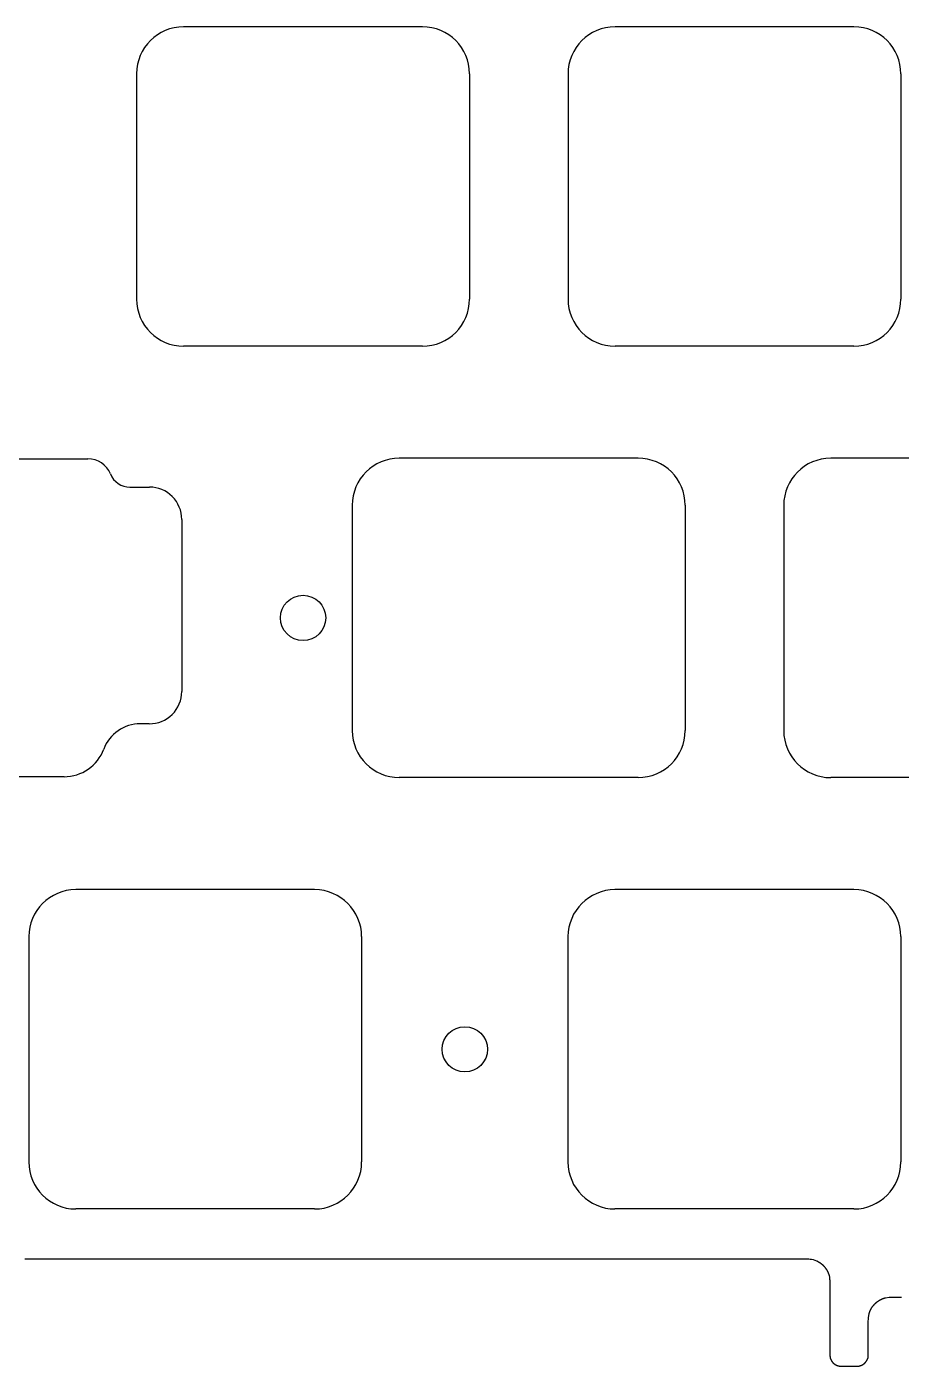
# Model space of a CAD drawing. Header units: millimetres. Extents: x -9 to 276, y -90 to 14.
# Drawn here: x 21.1 to 59.8, y -90.2 to -31.1 of the extents above; entities that cross this region are included whole.
import ezdxf

# ---------------------------------------------------------------- set-up
doc = ezdxf.new("R2010")
doc.units = ezdxf.units.MM
doc.layers.add('BLACK', color=7, linetype='CONTINUOUS')

msp = doc.modelspace()

# ---------------------------------------------------------------- linework, layer by layer
at = {"layer": 'BLACK', "linetype": 'Continuous'}
for p, q in [((38.61395, -31.05205), (28.063949, -31.05205)), ((57.6654, -31.0541), (47.115399, -31.0541)), ((25.98895, -33.12705), (25.98895, -43.077051)), ((40.68895, -33.12705), (40.68895, -43.07705)), ((45.0404, -33.1291), (45.0404, -43.079101)), ((59.7404, -33.1291), (59.7404, -43.0791)), ((38.61395, -45.15205), (28.06395, -45.15205)), ((57.6654, -45.1541), (47.1154, -45.1541)), ((-0.019925, -50.12445), (23.835275, -50.12445)), ((48.13895, -50.10205), (37.588949, -50.10205)), ((67.1904, -50.1041), (56.640399, -50.1041)), ((25.692475, -51.37661), (26.558075, -51.37661)), ((35.51395, -52.17705), (35.51395, -62.127051)), ((50.21395, -52.17705), (50.21395, -62.12705)), ((54.5654, -52.1791), (54.5654, -62.129101)), ((27.983065, -52.80161), (27.983065, -60.40245)), ((26.546158, -61.82749), (26.154025, -61.82749)), ((22.783125, -64.16396), (1.032275, -64.16396)), ((48.13895, -64.20205), (37.58895, -64.20205)), ((67.1904, -64.2041), (56.6404, -64.2041)), ((33.85145, -69.15205), (23.301449, -69.15205)), ((57.66395, -69.15205), (47.113949, -69.15205)), ((21.22645, -71.22705), (21.22645, -81.177051)), ((35.92645, -71.22705), (35.92645, -81.17705)), ((45.03895, -71.22705), (45.03895, -81.177051)), ((59.73895, -71.22705), (59.73895, -81.17705)), ((33.85145, -83.25205), (23.30145, -83.25205)), ((57.66395, -83.25205), (47.11395, -83.25205)), ((21.05086, -85.45), (21.448238, -85.45)), ((21.448238, -85.45), (21.65159, -85.45)), ((21.65159, -85.45), (21.858052, -85.45)), ((21.858052, -85.45), (21.966624, -85.45)), ((21.966624, -85.45), (22.075196, -85.45)), ((22.075196, -85.45), (22.29234, -85.45)), ((22.29234, -85.45), (22.726628, -85.45)), ((22.726628, -85.45), (23.160916, -85.45)), ((23.160916, -85.45), (23.595205, -85.45)), ((23.595205, -85.45), (24.463781, -85.45)), ((24.463781, -85.45), (25.332357, -85.45)), ((25.332357, -85.45), (27.06951, -85.45)), ((27.06951, -85.45), (28.806663, -85.45)), ((28.806663, -85.45), (30.543816, -85.45)), ((30.543816, -85.45), (32.280969, -85.45)), ((32.280969, -85.45), (35.755274, -85.45)), ((35.755274, -85.45), (39.22958, -85.45)), ((39.22958, -85.45), (42.703886, -85.45)), ((42.703886, -85.45), (46.178192, -85.45)), ((46.178192, -85.45), (47.915344, -85.45)), ((47.915344, -85.45), (49.652497, -85.45)), ((49.652497, -85.45), (50.521074, -85.45)), ((50.521074, -85.45), (51.823522, -85.45)), ((51.823522, -85.45), (52.258129, -85.45)), ((52.258129, -85.45), (52.692515, -85.45)), ((52.692515, -85.45), (52.909659, -85.45)), ((52.909659, -85.45), (53.018231, -85.45)), ((53.018231, -85.45), (53.126803, -85.45)), ((53.126803, -85.45), (53.302312, -85.45)), ((53.302312, -85.45), (53.468869, -85.45)), ((53.468869, -85.45), (53.775127, -85.45)), ((53.775127, -85.45), (54.280219, -85.45)), ((54.280219, -85.45), (54.479052, -85.45)), ((54.479052, -85.45), (54.642076, -85.45)), ((54.642076, -85.45), (54.769293, -85.45)), ((54.769293, -85.45), (54.819473, -85.45)), ((54.819473, -85.45), (54.841206, -85.45)), ((54.841206, -85.45), (54.842991, -85.45)), ((54.842991, -85.45), (54.860701, -85.45)), ((54.860701, -85.45), (54.862989, -85.45)), ((54.862989, -85.45), (54.956276, -85.450017)), ((54.956276, -85.450017), (55.046066, -85.45007)), ((55.046066, -85.45007), (55.208294, -85.450279)), ((55.208294, -85.450279), (55.463333, -85.451114)), ((55.463333, -85.451114), (55.621313, -85.453218)), ((55.621313, -85.453218), (55.630138, -85.453626)), ((55.630138, -85.453626), (55.638866, -85.454106)), ((55.638866, -85.454106), (55.647953, -85.454681)), ((55.647953, -85.454681), (55.658258, -85.455405)), ((55.658258, -85.455405), (55.670674, -85.456333)), ((55.670674, -85.456333), (55.670972, -85.456356)), ((55.670972, -85.456356), (55.677592, -85.456856)), ((55.677592, -85.456856), (55.726267, -85.460544)), ((55.726267, -85.460544), (55.786944, -85.467203)), ((55.786944, -85.467203), (55.860057, -85.483916)), ((55.860057, -85.483916), (56.017584, -85.540699)), ((56.017584, -85.540699), (56.025515, -85.544362)), ((56.025515, -85.544362), (56.033437, -85.54811)), ((56.033437, -85.54811), (56.041347, -85.55194)), ((56.041347, -85.55194), (56.049243, -85.555853)), ((56.049243, -85.555853), (56.057125, -85.559847)), ((56.057125, -85.559847), (56.064989, -85.563923)), ((56.064989, -85.563923), (56.072834, -85.568079)), ((56.072834, -85.568079), (56.080657, -85.572314)), ((56.080657, -85.572314), (56.088458, -85.576628)), ((56.088458, -85.576628), (56.092349, -85.578814)), ((56.092349, -85.578814), (56.096234, -85.581019)), ((56.096234, -85.581019), (56.100112, -85.583244)), ((56.100112, -85.583244), (56.103983, -85.585487)), ((56.103983, -85.585487), (56.107847, -85.58775)), ((56.107847, -85.58775), (56.111703, -85.590032)), ((56.111703, -85.590032), (56.115552, -85.592332)), ((56.115552, -85.592332), (56.119393, -85.59465)), ((56.119393, -85.59465), (56.123225, -85.596988)), ((56.123225, -85.596988), (56.12705, -85.599343)), ((56.12705, -85.599343), (56.130865, -85.601717)), ((56.130865, -85.601717), (56.134672, -85.604109)), ((56.134672, -85.604109), (56.13847, -85.606519)), ((56.13847, -85.606519), (56.142259, -85.608947)), ((56.142259, -85.608947), (56.146038, -85.611392)), ((56.146038, -85.611392), (56.149808, -85.613855)), ((56.149808, -85.613855), (56.153567, -85.616335)), ((56.153567, -85.616335), (56.157317, -85.618833)), ((56.157317, -85.618833), (56.161055, -85.621347)), ((56.161055, -85.621347), (56.164784, -85.623879)), ((56.164784, -85.623879), (56.168501, -85.626428)), ((56.168501, -85.626428), (56.172209, -85.628993)), ((56.172209, -85.628993), (56.175903, -85.631575)), ((56.175903, -85.631575), (56.179588, -85.634174)), ((56.179588, -85.634174), (56.18326, -85.636788)), ((56.18326, -85.636788), (56.186921, -85.639419)), ((56.186921, -85.639419), (56.190569, -85.642066)), ((56.190569, -85.642066), (56.194206, -85.644729)), ((56.194206, -85.644729), (56.197829, -85.647407)), ((56.197829, -85.647407), (56.201441, -85.650101)), ((56.201441, -85.650101), (56.205038, -85.65281)), ((56.205038, -85.65281), (56.208625, -85.655535)), ((56.208625, -85.655535), (56.212196, -85.658274)), ((56.212196, -85.658274), (56.215756, -85.66103)), ((56.215756, -85.66103), (56.2193, -85.663798)), ((56.2193, -85.663798), (56.222832, -85.666583)), ((56.222832, -85.666583), (56.226348, -85.669381)), ((56.226348, -85.669381), (56.229853, -85.672195)), ((56.229853, -85.672195), (56.233341, -85.675021)), ((56.233341, -85.675021), (56.236816, -85.677863)), ((56.236816, -85.677863), (56.240275, -85.680717)), ((56.240275, -85.680717), (56.243721, -85.683587)), ((56.243721, -85.683587), (56.24715, -85.686468)), ((56.24715, -85.686468), (56.250566, -85.689365)), ((56.250566, -85.689365), (56.253964, -85.692273)), ((56.253964, -85.692273), (56.25735, -85.695197)), ((56.25735, -85.695197), (56.260716, -85.698131)), ((56.260716, -85.698131), (56.264071, -85.70108)), ((56.264071, -85.70108), (56.267406, -85.704039)), ((56.267406, -85.704039), (56.270728, -85.707014)), ((56.270728, -85.707014), (56.27403, -85.709998)), ((56.27403, -85.709998), (56.27732, -85.712997)), ((56.27732, -85.712997), (56.28059, -85.716005)), ((56.28059, -85.716005), (56.283846, -85.719028)), ((56.283846, -85.719028), (56.287082, -85.72206)), ((56.287082, -85.72206), (56.290305, -85.725106)), ((56.290305, -85.725106), (56.293507, -85.728161)), ((56.293507, -85.728161), (56.296695, -85.73123)), ((56.296695, -85.73123), (56.299863, -85.734307)), ((56.299863, -85.734307), (56.303017, -85.737398)), ((56.303017, -85.737398), (56.308401, -85.742742)), ((56.308401, -85.742742), (56.314591, -85.74899)), ((56.314591, -85.74899), (56.320739, -85.75531)), ((56.320739, -85.75531), (56.326846, -85.761701)), ((56.326846, -85.761701), (56.332908, -85.768162)), ((56.332908, -85.768162), (56.338926, -85.774692)), ((56.338926, -85.774692), (56.344898, -85.781289)), ((56.344898, -85.781289), (56.350821, -85.787953)), ((56.350821, -85.787953), (56.356696, -85.794683)), ((56.356696, -85.794683), (56.362521, -85.801476)), ((56.362521, -85.801476), (56.368294, -85.808332)), ((56.368294, -85.808332), (56.374014, -85.815249)), ((56.374014, -85.815249), (56.379681, -85.822226)), ((56.379681, -85.822226), (56.385291, -85.829261)), ((56.385291, -85.829261), (56.390845, -85.836353)), ((56.390845, -85.836353), (56.39634, -85.8435)), ((56.39634, -85.8435), (56.401776, -85.850701)), ((56.401776, -85.850701), (56.407151, -85.857954)), ((56.407151, -85.857954), (56.412463, -85.865257)), ((56.412463, -85.865257), (56.417713, -85.872609)), ((56.417713, -85.872609), (56.422897, -85.880008)), ((56.422897, -85.880008), (56.428016, -85.887452)), ((56.428016, -85.887452), (56.433067, -85.894939)), ((56.433067, -85.894939), (56.43805, -85.902468)), ((56.43805, -85.902468), (56.442963, -85.910036)), ((56.442963, -85.910036), (56.447806, -85.917642)), ((56.447806, -85.917642), (56.452576, -85.925283)), ((56.452576, -85.925283), (56.454934, -85.929117)), ((56.454934, -85.929117), (56.457273, -85.932959)), ((56.457273, -85.932959), (56.459594, -85.936808)), ((56.459594, -85.936808), (56.461896, -85.940666)), ((56.461896, -85.940666), (56.46418, -85.94453)), ((56.46418, -85.94453), (56.466444, -85.948402)), ((56.466444, -85.948402), (56.468689, -85.952281)), ((56.468689, -85.952281), (56.470915, -85.956166)), ((56.470915, -85.956166), (56.473121, -85.960058)), ((56.473121, -85.960058), (56.475308, -85.963956)), ((56.475308, -85.963956), (56.477476, -85.96786)), ((56.477476, -85.96786), (56.479623, -85.97177)), ((56.479623, -85.97177), (56.481751, -85.975685)), ((56.481751, -85.975685), (56.483859, -85.979605)), ((56.483859, -85.979605), (56.485947, -85.98353)), ((56.485947, -85.98353), (56.488014, -85.98746)), ((56.488014, -85.98746), (56.490061, -85.991393)), ((56.490061, -85.991393), (56.492089, -85.995331)), ((56.492089, -85.995331), (56.494094, -85.999272)), ((56.494094, -85.999272), (56.49608, -86.003218)), ((56.49608, -86.003218), (56.498045, -86.007166)), ((56.498045, -86.007166), (56.499989, -86.011119)), ((56.499989, -86.011119), (56.501912, -86.015072)), ((56.501912, -86.015072), (56.503815, -86.01903)), ((56.503815, -86.01903), (56.505695, -86.022988)), ((56.505695, -86.022988), (56.507555, -86.02695)), ((56.507555, -86.02695), (56.510575, -86.033484)), ((56.510575, -86.033484), (56.567291, -86.190499)), ((56.567291, -86.190499), (56.584048, -86.263655)), ((56.584048, -86.263655), (56.590769, -86.324458)), ((56.590769, -86.324458), (56.594251, -86.369869)), ((56.594251, -86.369869), (56.595016, -86.379879)), ((56.595016, -86.379879), (56.595042, -86.380214)), ((56.595042, -86.380214), (56.595964, -86.392414)), ((56.595964, -86.392414), (56.596397, -86.398362)), ((56.596397, -86.398362), (56.596807, -86.404304)), ((56.596807, -86.404304), (56.597194, -86.41031)), ((56.597194, -86.41031), (56.597556, -86.41645)), ((56.597556, -86.41645), (56.597891, -86.422797)), ((56.597891, -86.422797), (56.598197, -86.42942)), ((56.598197, -86.42942), (56.600323, -86.586745)), ((56.600323, -86.586745), (56.601166, -86.840798)), ((56.601166, -86.840798), (56.601376, -87.00241)), ((56.601376, -87.00241), (56.601446, -87.187078)), ((56.601446, -87.187078), (56.601447, -87.276556)), ((56.601447, -87.276556), (56.601446, -87.29565)), ((56.601446, -87.29565), (56.601446, -87.404222)), ((56.601446, -87.404222), (56.601446, -87.621366)), ((58.508072, -87.535593), (58.513673, -87.528506)), ((58.513673, -87.528506), (58.519362, -87.521436)), ((58.519362, -87.521436), (58.525137, -87.514386)), ((58.525137, -87.514386), (58.530997, -87.507359)), ((58.530997, -87.507359), (58.536941, -87.500356)), ((58.536941, -87.500356), (58.542967, -87.493381)), ((58.542967, -87.493381), (58.549072, -87.486436)), ((58.549072, -87.486436), (58.555255, -87.479522)), ((58.555255, -87.479522), (58.561515, -87.472644)), ((58.561515, -87.472644), (58.567848, -87.465803)), ((58.567848, -87.465803), (58.574254, -87.459002)), ((58.574254, -87.459002), (58.580729, -87.452244)), ((58.580729, -87.452244), (58.587272, -87.44553)), ((58.587272, -87.44553), (58.593881, -87.438864)), ((58.593881, -87.438864), (58.600553, -87.432247)), ((58.600553, -87.432247), (58.607285, -87.425684)), ((58.607285, -87.425684), (58.614076, -87.419175)), ((58.614076, -87.419175), (58.620922, -87.412723)), ((58.620922, -87.412723), (58.627821, -87.406331)), ((58.627821, -87.406331), (58.63129, -87.403158)), ((58.63129, -87.403158), (58.634772, -87.400001)), ((58.634772, -87.400001), (58.638265, -87.396861)), ((58.638265, -87.396861), (58.64177, -87.393736)), ((58.64177, -87.393736), (58.645286, -87.390629)), ((58.645286, -87.390629), (58.648813, -87.387538)), ((58.648813, -87.387538), (58.65235, -87.384465)), ((58.65235, -87.384465), (58.655899, -87.381408)), ((58.655899, -87.381408), (58.659457, -87.378371)), ((58.659457, -87.378371), (58.663025, -87.37535)), ((58.663025, -87.37535), (58.666601, -87.372349)), ((58.666601, -87.372349), (58.670188, -87.369365)), ((58.670188, -87.369365), (58.673782, -87.366402)), ((58.673782, -87.366402), (58.677385, -87.363456)), ((58.677385, -87.363456), (58.680995, -87.360531)), ((58.680995, -87.360531), (58.684614, -87.357624)), ((58.684614, -87.357624), (58.688239, -87.354739)), ((58.688239, -87.354739), (58.691872, -87.351872)), ((58.691872, -87.351872), (58.69551, -87.349027)), ((58.69551, -87.349027), (58.699156, -87.346201)), ((58.699156, -87.346201), (58.702806, -87.343398)), ((58.702806, -87.343398), (58.706464, -87.340613)), ((58.706464, -87.340613), (58.710124, -87.337852)), ((58.710124, -87.337852), (58.713792, -87.33511)), ((58.713792, -87.33511), (58.717461, -87.332393)), ((58.717461, -87.332393), (58.721137, -87.329694)), ((58.721137, -87.329694), (58.724814, -87.327021)), ((58.724814, -87.327021), (58.728498, -87.324367)), ((58.728498, -87.324367), (58.732181, -87.321738)), ((58.732181, -87.321738), (58.735871, -87.319129)), ((58.735871, -87.319129), (58.742007, -87.314844)), ((58.742007, -87.314844), (58.745698, -87.312299)), ((58.745698, -87.312299), (58.749396, -87.309774)), ((58.749396, -87.309774), (58.75309, -87.307276)), ((58.75309, -87.307276), (58.756791, -87.304797)), ((58.756791, -87.304797), (58.760488, -87.302345)), ((58.760488, -87.302345), (58.764193, -87.299912)), ((58.764193, -87.299912), (58.767894, -87.297505)), ((58.767894, -87.297505), (58.771603, -87.295117)), ((58.771603, -87.295117), (58.77531, -87.292755)), ((58.77531, -87.292755), (58.779023, -87.290411)), ((58.779023, -87.290411), (58.782736, -87.288092)), ((58.782736, -87.288092), (58.786455, -87.285793)), ((58.786455, -87.285793), (58.790174, -87.283517)), ((58.790174, -87.283517), (58.7939, -87.28126)), ((58.7939, -87.28126), (58.797626, -87.279027)), ((58.797626, -87.279027), (58.801359, -87.276813)), ((58.801359, -87.276813), (58.805092, -87.274622)), ((58.805092, -87.274622), (58.808833, -87.272449)), ((58.808833, -87.272449), (58.812575, -87.2703)), ((58.812575, -87.2703), (58.816325, -87.268169)), ((58.816325, -87.268169), (58.820076, -87.26606)), ((58.820076, -87.26606), (58.823835, -87.26397)), ((58.823835, -87.26397), (58.827596, -87.261901)), ((58.827596, -87.261901), (58.831364, -87.259851)), ((58.831364, -87.259851), (58.835136, -87.257822)), ((58.835136, -87.257822), (58.838915, -87.255812)), ((58.838915, -87.255812), (58.842698, -87.253823)), ((58.842698, -87.253823), (58.846489, -87.251852)), ((58.846489, -87.251852), (58.850284, -87.249901)), ((58.850284, -87.249901), (58.854087, -87.247969)), ((58.854087, -87.247969), (58.857894, -87.246057)), ((58.857894, -87.246057), (58.86171, -87.244163)), ((58.86171, -87.244163), (58.865531, -87.24229)), ((58.865531, -87.24229), (58.86936, -87.240434)), ((58.86936, -87.240434), (58.873195, -87.238597)), ((58.873195, -87.238597), (58.877039, -87.236779)), ((58.877039, -87.236779), (58.880888, -87.23498)), ((58.880888, -87.23498), (58.884747, -87.233199)), ((58.884747, -87.233199), (58.888612, -87.231437)), ((58.888612, -87.231437), (58.892487, -87.229693)), ((58.892487, -87.229693), (58.896368, -87.227967)), ((58.896368, -87.227967), (58.900259, -87.226259)), ((58.900259, -87.226259), (58.904158, -87.22457)), ((58.904158, -87.22457), (58.908066, -87.222898)), ((58.908066, -87.222898), (58.911982, -87.221245)), ((58.911982, -87.221245), (58.915908, -87.219609)), ((58.915908, -87.219609), (58.919843, -87.217991)), ((58.919843, -87.217991), (58.923787, -87.216391)), ((58.923787, -87.216391), (58.927742, -87.214809)), ((58.927742, -87.214809), (58.931706, -87.213244)), ((58.931706, -87.213244), (58.939664, -87.210166)), ((58.939664, -87.210166), (58.947665, -87.207159)), ((58.947665, -87.207159), (58.955709, -87.20422)), ((58.955709, -87.20422), (58.963797, -87.201351)), ((58.963797, -87.201351), (58.971933, -87.19855)), ((58.971933, -87.19855), (58.980116, -87.195816)), ((58.980116, -87.195816), (58.98835, -87.193151)), ((58.98835, -87.193151), (58.996635, -87.190553)), ((58.996635, -87.190553), (59.004973, -87.188022)), ((59.004973, -87.188022), (59.013366, -87.185559)), ((59.013366, -87.185559), (59.021816, -87.183162)), ((59.021816, -87.183162), (59.030325, -87.180831)), ((59.030325, -87.180831), (59.038893, -87.178568)), ((59.038893, -87.178568), (59.047524, -87.17637)), ((59.047524, -87.17637), (59.056218, -87.174239)), ((59.056218, -87.174239), (59.057187, -87.174007)), ((59.057187, -87.174007), (59.21781, -87.147221)), ((59.21781, -87.147221), (59.28463, -87.144594)), ((59.28463, -87.144594), (59.402125, -87.143718)), ((59.402125, -87.143718), (59.44005, -87.143595)), ((59.44005, -87.143595), (59.478889, -87.143544)), ((59.478889, -87.143544), (59.521109, -87.14356)), ((59.521109, -87.14356), (59.57438, -87.143644)), ((59.57438, -87.143644), (59.619269, -87.143718)), ((59.619269, -87.143718), (59.677355, -87.143758)), ((59.677355, -87.143758), (59.768093, -87.143739)), ((56.601446, -87.621366), (56.601445, -88.055654)), ((56.601445, -88.055654), (56.601445, -88.489942)), ((58.301443, -88.214477), (58.302838, -88.108725)), ((58.302838, -88.108725), (58.307022, -88.038236)), ((58.307022, -88.038236), (58.337635, -87.877123)), ((58.337635, -87.877123), (58.338806, -87.872789)), ((58.338806, -87.872789), (58.339994, -87.868464)), ((58.339994, -87.868464), (58.341199, -87.864155)), ((58.341199, -87.864155), (58.342422, -87.859856)), ((58.342422, -87.859856), (58.343661, -87.855574)), ((58.343661, -87.855574), (58.344919, -87.8513)), ((58.344919, -87.8513), (58.346192, -87.847043)), ((58.346192, -87.847043), (58.347484, -87.842795)), ((58.347484, -87.842795), (58.348792, -87.838562)), ((58.348792, -87.838562), (58.350118, -87.834339)), ((58.350118, -87.834339), (58.35146, -87.83013)), ((58.35146, -87.83013), (58.35282, -87.825931)), ((58.35282, -87.825931), (58.354197, -87.821747)), ((58.354197, -87.821747), (58.355591, -87.817572)), ((58.355591, -87.817572), (58.357002, -87.813412)), ((58.357002, -87.813412), (58.358431, -87.80926)), ((58.358431, -87.80926), (58.359876, -87.805123)), ((58.359876, -87.805123), (58.361339, -87.800994)), ((58.361339, -87.800994), (58.362819, -87.79688)), ((58.362819, -87.79688), (58.364316, -87.792774)), ((58.364316, -87.792774), (58.36583, -87.788682)), ((58.36583, -87.788682), (58.367362, -87.784599)), ((58.367362, -87.784599), (58.368911, -87.780529)), ((58.368911, -87.780529), (58.370477, -87.776468)), ((58.370477, -87.776468), (58.37206, -87.77242)), ((58.37206, -87.77242), (58.373661, -87.76838)), ((58.373661, -87.76838), (58.375279, -87.764353)), ((58.375279, -87.764353), (58.376914, -87.760335)), ((58.376914, -87.760335), (58.378567, -87.756329)), ((58.378567, -87.756329), (58.380237, -87.752332)), ((58.380237, -87.752332), (58.381924, -87.748346)), ((58.381924, -87.748346), (58.383629, -87.74437)), ((58.383629, -87.74437), (58.385351, -87.740404)), ((58.385351, -87.740404), (58.387091, -87.736448)), ((58.387091, -87.736448), (58.388848, -87.732503)), ((58.388848, -87.732503), (58.390623, -87.728566)), ((58.390623, -87.728566), (58.392414, -87.724641)), ((58.392414, -87.724641), (58.394224, -87.720723)), ((58.394224, -87.720723), (58.396052, -87.716817)), ((58.396052, -87.716817), (58.397897, -87.712919)), ((58.397897, -87.712919), (58.399759, -87.709032)), ((58.399759, -87.709032), (58.40164, -87.705153)), ((58.40164, -87.705153), (58.403538, -87.701284)), ((58.403538, -87.701284), (58.405454, -87.697423)), ((58.405454, -87.697423), (58.407387, -87.693573)), ((58.407387, -87.693573), (58.409339, -87.689731)), ((58.409339, -87.689731), (58.411308, -87.685898)), ((58.411308, -87.685898), (58.413296, -87.682074)), ((58.413296, -87.682074), (58.415301, -87.678259)), ((58.415301, -87.678259), (58.417324, -87.674452)), ((58.417324, -87.674452), (58.419365, -87.670654)), ((58.419365, -87.670654), (58.421425, -87.666865)), ((58.421425, -87.666865), (58.423502, -87.663084)), ((58.423502, -87.663084), (58.425598, -87.659312)), ((58.425598, -87.659312), (58.427712, -87.655548)), ((58.427712, -87.655548), (58.429845, -87.651792)), ((58.429845, -87.651792), (58.431995, -87.648045)), ((58.431995, -87.648045), (58.434164, -87.644306)), ((58.434164, -87.644306), (58.436352, -87.640574)), ((58.436352, -87.640574), (58.438558, -87.636851)), ((58.438558, -87.636851), (58.440782, -87.633136)), ((58.440782, -87.633136), (58.443025, -87.629428)), ((58.443025, -87.629428), (58.447568, -87.622037)), ((58.447568, -87.622037), (58.452185, -87.614676)), ((58.452185, -87.614676), (58.456878, -87.607345)), ((58.456878, -87.607345), (58.461647, -87.600044)), ((58.461647, -87.600044), (58.466493, -87.592772)), ((58.466493, -87.592772), (58.471416, -87.585528)), ((58.471416, -87.585528), (58.476417, -87.578312)), ((58.476417, -87.578312), (58.481496, -87.571124)), ((58.481496, -87.571124), (58.486575, -87.564072)), ((58.486575, -87.564072), (58.491811, -87.556937)), ((58.491811, -87.556937), (58.49714, -87.549811)), ((58.49714, -87.549811), (58.502561, -87.542696)), ((58.502561, -87.542696), (58.508072, -87.535593)), ((56.601445, -88.614329), (56.601444, -88.924231)), ((56.601445, -88.489942), (56.601445, -88.614329)), ((58.300877, -88.387872), (58.3009, -88.345304)), ((58.300909, -88.430079), (58.300877, -88.387872)), ((58.3009, -88.345304), (58.300992, -88.30228)), ((58.300984, -88.472023), (58.300909, -88.430079)), ((58.301203, -88.555504), (58.300984, -88.472023)), ((58.300992, -88.30228), (58.301069, -88.280567)), ((58.301069, -88.280567), (58.301169, -88.258703)), ((58.301169, -88.258703), (58.301293, -88.236677)), ((58.301278, -88.582072), (58.301203, -88.555504)), ((58.301443, -88.648765), (58.301278, -88.582072)), ((58.301293, -88.236677), (58.301443, -88.214477)), ((58.301508, -88.687294), (58.301443, -88.648765)), ((58.30155, -88.725989), (58.301508, -88.687294)), ((56.601444, -88.924231), (56.601442, -89.026455)), ((56.601442, -89.026455), (56.601444, -89.358519)), ((58.301437, -89.322375), (58.301443, -89.300198)), ((58.301443, -89.083054), (58.301509, -88.959761)), ((58.301443, -89.190332), (58.301443, -89.083054)), ((58.301443, -89.300198), (58.301443, -89.190332)), ((58.301509, -88.959761), (58.301557, -88.88176)), ((58.301579, -88.803745), (58.30155, -88.725989)), ((58.301557, -88.88176), (58.301579, -88.803745)), ((56.601422, -89.660931), (56.601399, -89.679676)), ((56.601399, -89.679676), (56.601415, -89.687875)), ((56.601415, -89.687875), (56.601461, -89.695566)), ((56.601445, -89.64693), (56.601422, -89.660931)), ((56.60144, -89.486013), (56.601434, -89.526734)), ((56.601434, -89.526734), (56.601444, -89.575663)), ((56.601444, -89.467091), (56.60144, -89.486013)), ((56.601444, -89.358519), (56.601445, -89.371008)), ((56.601445, -89.371008), (56.601444, -89.467091)), ((56.601444, -89.575663), (56.601448, -89.584495)), ((56.601459, -89.616702), (56.601445, -89.64693)), ((56.601448, -89.584495), (56.601459, -89.616702)), ((56.601461, -89.695566), (56.603179, -89.735422)), ((56.603179, -89.735422), (56.610062, -89.786159)), ((56.610062, -89.786159), (56.611231, -89.792298)), ((56.611231, -89.792298), (56.612477, -89.798415)), ((56.612477, -89.798415), (56.6138, -89.804511)), ((56.6138, -89.804511), (56.615201, -89.810585)), ((56.615201, -89.810585), (56.616678, -89.816638)), ((56.616678, -89.816638), (56.618232, -89.82267)), ((56.618232, -89.82267), (56.619863, -89.828679)), ((56.619863, -89.828679), (56.62157, -89.834667)), ((56.62157, -89.834667), (56.623354, -89.840632)), ((56.623354, -89.840632), (56.625215, -89.846576)), ((56.625215, -89.846576), (56.627153, -89.852496)), ((56.627153, -89.852496), (56.629167, -89.858395)), ((56.629167, -89.858395), (56.631257, -89.86427)), ((56.631257, -89.86427), (56.633424, -89.870122)), ((56.633424, -89.870122), (56.635668, -89.875951)), ((56.635668, -89.875951), (56.637987, -89.881756)), ((56.637987, -89.881756), (56.640384, -89.887537)), ((56.640384, -89.887537), (56.642856, -89.893294)), ((56.642856, -89.893294), (56.645405, -89.899027)), ((58.258054, -89.89692), (58.260728, -89.891041)), ((58.260728, -89.891041), (58.262034, -89.888097)), ((58.262034, -89.888097), (58.263318, -89.885155)), ((58.263318, -89.885155), (58.263986, -89.883604)), ((58.263986, -89.883604), (58.288948, -89.805019)), ((58.288948, -89.805019), (58.300593, -89.722871)), ((58.300593, -89.722871), (58.300835, -89.719859)), ((58.300835, -89.719859), (58.301037, -89.717064)), ((58.301037, -89.717064), (58.301189, -89.714687)), ((58.30116, -89.625654), (58.301218, -89.593049)), ((58.30117, -89.64853), (58.30116, -89.625654)), ((58.301231, -89.664336), (58.30117, -89.64853)), ((58.301189, -89.714687), (58.301313, -89.71242)), ((58.301218, -89.593049), (58.301334, -89.554261)), ((58.30134, -89.676894), (58.301231, -89.664336)), ((58.301313, -89.71242), (58.301408, -89.710316)), ((58.301334, -89.554261), (58.301443, -89.517342)), ((58.301465, -89.686803), (58.30134, -89.676894)), ((58.301408, -89.710316), (58.301481, -89.708255)), ((58.301428, -89.357986), (58.301437, -89.322375)), ((58.301443, -89.40877), (58.301428, -89.357986)), ((58.301467, -89.42931), (58.301443, -89.40877)), ((58.301443, -89.517342), (58.301499, -89.480152)), ((58.301546, -89.693119), (58.301465, -89.686803)), ((58.301486, -89.444956), (58.301467, -89.42931)), ((58.301481, -89.708255), (58.30157, -89.704089)), ((58.301499, -89.480152), (58.301486, -89.444956)), ((58.301593, -89.699382), (58.301546, -89.693119)), ((58.30157, -89.704089), (58.301593, -89.699382)), ((56.645405, -89.899027), (56.648031, -89.904735)), ((56.648031, -89.904735), (56.650732, -89.910417)), ((56.650732, -89.910417), (56.65351, -89.916074)), ((56.65351, -89.916074), (56.656364, -89.921705)), ((56.656364, -89.921705), (56.659294, -89.927309)), ((56.659294, -89.927309), (56.6623, -89.932887)), ((56.6623, -89.932887), (56.665382, -89.938437)), ((56.665382, -89.938437), (56.66854, -89.94396)), ((56.66854, -89.94396), (56.671773, -89.949454)), ((56.671773, -89.949454), (56.675083, -89.95492)), ((56.675083, -89.95492), (56.678468, -89.960356)), ((56.678468, -89.960356), (56.681928, -89.965762)), ((56.681928, -89.965762), (56.685464, -89.971138)), ((56.685464, -89.971138), (56.689075, -89.976483)), ((56.689075, -89.976483), (56.689211, -89.976682)), ((56.689211, -89.976682), (56.691047, -89.979344)), ((56.691047, -89.979344), (56.6929, -89.981994)), ((56.6929, -89.981994), (56.694763, -89.984624)), ((56.694763, -89.984624), (56.696642, -89.987243)), ((56.696642, -89.987243), (56.698532, -89.989842)), ((56.698532, -89.989842), (56.700438, -89.992429)), ((56.700438, -89.992429), (56.702355, -89.994997)), ((56.702355, -89.994997), (56.704288, -89.997553)), ((56.704288, -89.997553), (56.706232, -90.000089)), ((56.706232, -90.000089), (56.708191, -90.002614)), ((56.708191, -90.002614), (56.71016, -90.005119)), ((56.71016, -90.005119), (56.712146, -90.007612)), ((56.712146, -90.007612), (56.714142, -90.010086)), ((56.714142, -90.010086), (56.716153, -90.012547)), ((56.716153, -90.012547), (56.718176, -90.014989)), ((56.718176, -90.014989), (56.720213, -90.017419)), ((56.720213, -90.017419), (56.722261, -90.01983)), ((56.722261, -90.01983), (56.724325, -90.022228)), ((56.724325, -90.022228), (56.726398, -90.024608)), ((56.726398, -90.024608), (56.728488, -90.026974)), ((56.728488, -90.026974), (56.730587, -90.029323)), ((56.730587, -90.029323), (56.732702, -90.031658)), ((56.732702, -90.031658), (56.734827, -90.033974)), ((56.734827, -90.033974), (56.736967, -90.036278)), ((56.736967, -90.036278), (56.739117, -90.038563)), ((56.739117, -90.038563), (56.741283, -90.040835)), ((56.741283, -90.040835), (56.743459, -90.043088)), ((56.743459, -90.043088), (56.745649, -90.045329)), ((56.745649, -90.045329), (56.74785, -90.047551)), ((56.74785, -90.047551), (56.750066, -90.049759)), ((56.750066, -90.049759), (56.752292, -90.05195)), ((56.752292, -90.05195), (56.754533, -90.054127)), ((56.754533, -90.054127), (56.756784, -90.056286)), ((56.756784, -90.056286), (56.75905, -90.058431)), ((56.75905, -90.058431), (56.761326, -90.060558)), ((56.761326, -90.060558), (56.763616, -90.062672)), ((56.763616, -90.062672), (56.765917, -90.064768)), ((56.765917, -90.064768), (56.768233, -90.06685)), ((56.768233, -90.06685), (56.770558, -90.068914)), ((56.770558, -90.068914), (56.772898, -90.070965)), ((56.772898, -90.070965), (56.775249, -90.072997)), ((56.775249, -90.072997), (56.777614, -90.075016)), ((56.777614, -90.075016), (56.779989, -90.077017)), ((56.779989, -90.077017), (56.782378, -90.079004)), ((56.782378, -90.079004), (56.784778, -90.080973)), ((56.784778, -90.080973), (56.787192, -90.082929)), ((56.787192, -90.082929), (56.789616, -90.084866)), ((56.789616, -90.084866), (56.792054, -90.08679)), ((56.792054, -90.08679), (56.794503, -90.088696)), ((56.794503, -90.088696), (56.796966, -90.090588)), ((56.796966, -90.090588), (56.799439, -90.092462)), ((56.799439, -90.092462), (56.801927, -90.094322)), ((56.801927, -90.094322), (56.804424, -90.096165)), ((56.804424, -90.096165), (56.806936, -90.097993)), ((56.806936, -90.097993), (56.809458, -90.099804)), ((56.809458, -90.099804), (56.811995, -90.101601)), ((56.811995, -90.101601), (56.814541, -90.10338)), ((56.814541, -90.10338), (56.817102, -90.105144)), ((56.817102, -90.105144), (56.819673, -90.106892)), ((56.819673, -90.106892), (56.822258, -90.108624)), ((56.822258, -90.108624), (56.824853, -90.11034)), ((56.824853, -90.11034), (56.827463, -90.112041)), ((56.827463, -90.112041), (56.830083, -90.113725)), ((56.830083, -90.113725), (56.832717, -90.115393)), ((56.832717, -90.115393), (56.835325, -90.117023)), ((56.835325, -90.117023), (56.840651, -90.12028)), ((56.840651, -90.12028), (56.846056, -90.123492)), ((56.846056, -90.123492), (56.851537, -90.126655)), ((56.851537, -90.126655), (56.85709, -90.129768)), ((56.85709, -90.129768), (56.862711, -90.132828)), ((56.862711, -90.132828), (56.868398, -90.135833)), ((56.868398, -90.135833), (56.874146, -90.138779)), ((56.874146, -90.138779), (56.879951, -90.141665)), ((56.879951, -90.141665), (56.885809, -90.144488)), ((56.885809, -90.144488), (56.891716, -90.147246)), ((56.891716, -90.147246), (56.897666, -90.149936)), ((56.897666, -90.149936), (56.903657, -90.152556)), ((56.903657, -90.152556), (56.909681, -90.155104)), ((56.909681, -90.155104), (56.915736, -90.157578)), ((56.915736, -90.157578), (56.918774, -90.158787)), ((56.918774, -90.158787), (56.921816, -90.159976)), ((56.921816, -90.159976), (56.924864, -90.161146)), ((56.924864, -90.161146), (56.927916, -90.162296)), ((56.927916, -90.162296), (56.930972, -90.163426)), ((56.930972, -90.163426), (56.934031, -90.164536)), ((56.934031, -90.164536), (56.937092, -90.165625)), ((56.937092, -90.165625), (56.940157, -90.166695)), ((56.940157, -90.166695), (56.943221, -90.167743)), ((56.943221, -90.167743), (56.946287, -90.16877)), ((56.946287, -90.16877), (56.949351, -90.169776)), ((56.949351, -90.169776), (56.952418, -90.170762)), ((56.952418, -90.170762), (56.95548, -90.171725)), ((56.95548, -90.171725), (56.958543, -90.172668)), ((56.958543, -90.172668), (56.961601, -90.173587)), ((56.961601, -90.173587), (56.964659, -90.174487)), ((56.964659, -90.174487), (56.96771, -90.175363)), ((56.96771, -90.175363), (56.970761, -90.176218)), ((56.970761, -90.176218), (56.973802, -90.177049)), ((56.973802, -90.177049), (56.976842, -90.17786)), ((56.976842, -90.17786), (56.979872, -90.178647)), ((56.979872, -90.178647), (56.9829, -90.179413)), ((56.9829, -90.179413), (56.985916, -90.180156)), ((56.985916, -90.180156), (56.988929, -90.180877)), ((56.988929, -90.180877), (56.991929, -90.181574)), ((56.991929, -90.181574), (56.994925, -90.18225)), ((56.994925, -90.18225), (56.997906, -90.182902)), ((56.997906, -90.182902), (57.000884, -90.183532)), ((57.000884, -90.183532), (57.003844, -90.184139)), ((57.003844, -90.184139), (57.006801, -90.184724)), ((57.006801, -90.184724), (57.009739, -90.185285)), ((57.009739, -90.185285), (57.012672, -90.185825)), ((57.012672, -90.185825), (57.015586, -90.186341)), ((57.015586, -90.186341), (57.018495, -90.186835)), ((57.018495, -90.186835), (57.021382, -90.187306)), ((57.021382, -90.187306), (57.024264, -90.187755)), ((57.024264, -90.187755), (57.028803, -90.188421)), ((57.028803, -90.188421), (57.127612, -90.193643)), ((57.127612, -90.193643), (57.151109, -90.193737)), ((57.151109, -90.193737), (57.179505, -90.193777)), ((57.179505, -90.193777), (57.215994, -90.193758)), ((57.215994, -90.193758), (57.236001, -90.193732)), ((57.236001, -90.193732), (57.240674, -90.193726)), ((57.240674, -90.193726), (57.457818, -90.193726)), ((57.457818, -90.193726), (57.495815, -90.193834)), ((57.495815, -90.193834), (57.536301, -90.193948)), ((57.536301, -90.193948), (57.557102, -90.193987)), ((57.557102, -90.193987), (57.578551, -90.194005)), ((57.578551, -90.194005), (57.600854, -90.193996)), ((57.600854, -90.193996), (57.624219, -90.19395)), ((57.624219, -90.19395), (57.648853, -90.193863)), ((57.648853, -90.193863), (57.674962, -90.193726)), ((57.674962, -90.193726), (57.711322, -90.19347)), ((57.711322, -90.19347), (57.756713, -90.193081)), ((57.756713, -90.193081), (57.79963, -90.192674)), ((57.79963, -90.192674), (57.802547, -90.192646)), ((57.802547, -90.192646), (57.80277, -90.192644)), ((57.80277, -90.192644), (57.813893, -90.192531)), ((57.813893, -90.192531), (57.823536, -90.192402)), ((57.823536, -90.192402), (57.827895, -90.192321)), ((57.827895, -90.192321), (57.831996, -90.192223)), ((57.831996, -90.192223), (57.835876, -90.192105)), ((57.835876, -90.192105), (57.839573, -90.191961)), ((57.839573, -90.191961), (57.843124, -90.191788)), ((57.843124, -90.191788), (57.846565, -90.191582)), ((57.846565, -90.191582), (57.849935, -90.191338)), ((57.849935, -90.191338), (57.853271, -90.191052)), ((57.853271, -90.191052), (57.856609, -90.19072)), ((57.856609, -90.19072), (57.859988, -90.190338)), ((57.859988, -90.190338), (57.863445, -90.189902)), ((57.863445, -90.189902), (57.867016, -90.189407)), ((57.867016, -90.189407), (57.872289, -90.188605)), ((57.872289, -90.188605), (57.875062, -90.188153)), ((57.875062, -90.188153), (57.877905, -90.187668)), ((57.877905, -90.187668), (57.880832, -90.187149)), ((57.880832, -90.187149), (57.883825, -90.186598)), ((57.883825, -90.186598), (57.886887, -90.186013)), ((57.886887, -90.186013), (57.89001, -90.185396)), ((57.89001, -90.185396), (57.893184, -90.184749)), ((57.893184, -90.184749), (57.896415, -90.184069)), ((57.896415, -90.184069), (57.899682, -90.18336)), ((57.899682, -90.18336), (57.903001, -90.18262)), ((57.903001, -90.18262), (57.906339, -90.181855)), ((57.906339, -90.181855), (57.909725, -90.181058)), ((57.909725, -90.181058), (57.913117, -90.180239)), ((57.913117, -90.180239), (57.91655, -90.179388)), ((57.91655, -90.179388), (57.919977, -90.178519)), ((57.919977, -90.178519), (57.923441, -90.177619)), ((57.923441, -90.177619), (57.926887, -90.176702)), ((57.926887, -90.176702), (57.930365, -90.175756)), ((57.930365, -90.175756), (57.933817, -90.174796)), ((57.933817, -90.174796), (57.937296, -90.173808)), ((57.937296, -90.173808), (57.94074, -90.172808)), ((57.94074, -90.172808), (57.944206, -90.171781)), ((57.944206, -90.171781), (57.947631, -90.170744)), ((57.947631, -90.170744), (57.951075, -90.169681)), ((57.951075, -90.169681), (57.954471, -90.168611)), ((57.954471, -90.168611), (57.957882, -90.167515)), ((57.957882, -90.167515), (57.961242, -90.166414)), ((57.961242, -90.166414), (57.964612, -90.165288)), ((57.964612, -90.165288), (57.967928, -90.16416)), ((57.967928, -90.16416), (57.971251, -90.163007)), ((57.971251, -90.163007), (57.974516, -90.161853)), ((57.974516, -90.161853), (57.977785, -90.160675)), ((57.977785, -90.160675), (57.980995, -90.159498)), ((57.980995, -90.159498), (57.984206, -90.158298)), ((57.984206, -90.158298), (57.987355, -90.1571)), ((57.987355, -90.1571), (57.990504, -90.15588)), ((57.990504, -90.15588), (57.99359, -90.154663)), ((57.99359, -90.154663), (57.996674, -90.153425)), ((57.996674, -90.153425), (57.999693, -90.15219)), ((57.999693, -90.15219), (58.002708, -90.150936)), ((58.002708, -90.150936), (58.005659, -90.149687)), ((58.005659, -90.149687), (58.008603, -90.148418)), ((58.008603, -90.148418), (58.011483, -90.147154)), ((58.011483, -90.147154), (58.014355, -90.145873)), ((58.014355, -90.145873), (58.017162, -90.144597)), ((58.017162, -90.144597), (58.019961, -90.143304)), ((58.019961, -90.143304), (58.022695, -90.142017)), ((58.022695, -90.142017), (58.025419, -90.140714)), ((58.025419, -90.140714), (58.027714, -90.139597)), ((58.027714, -90.139597), (58.03296, -90.136981)), ((58.03296, -90.136981), (58.038183, -90.134289)), ((58.038183, -90.134289), (58.04338, -90.131519)), ((58.04338, -90.131519), (58.048553, -90.128672)), ((58.048553, -90.128672), (58.053701, -90.125748)), ((58.053701, -90.125748), (58.058823, -90.122747)), ((58.058823, -90.122747), (58.063918, -90.119669)), ((58.063918, -90.119669), (58.068988, -90.116513)), ((58.068988, -90.116513), (58.07403, -90.113281)), ((58.07403, -90.113281), (58.079044, -90.109972)), ((58.079044, -90.109972), (58.084031, -90.106585)), ((58.084031, -90.106585), (58.088988, -90.103122)), ((58.088988, -90.103122), (58.093917, -90.099583)), ((58.093917, -90.099583), (58.098815, -90.095966)), ((58.098815, -90.095966), (58.103682, -90.092274)), ((58.103682, -90.092274), (58.108518, -90.088505)), ((58.108518, -90.088505), (58.113321, -90.08466)), ((58.113321, -90.08466), (58.118092, -90.08074)), ((58.118092, -90.08074), (58.122828, -90.076744)), ((58.122828, -90.076744), (58.12753, -90.072674)), ((58.12753, -90.072674), (58.132195, -90.068529)), ((58.132195, -90.068529), (58.136825, -90.06431)), ((58.136825, -90.06431), (58.141416, -90.060017)), ((58.141416, -90.060017), (58.145969, -90.055652)), ((58.145969, -90.055652), (58.150481, -90.051214)), ((58.150481, -90.051214), (58.154953, -90.046705)), ((58.154953, -90.046705), (58.159383, -90.042125)), ((58.159383, -90.042125), (58.16377, -90.037475)), ((58.16377, -90.037475), (58.168112, -90.032756)), ((58.168112, -90.032756), (58.172408, -90.027969)), ((58.172408, -90.027969), (58.176658, -90.023115)), ((58.176658, -90.023115), (58.180859, -90.018195)), ((58.180859, -90.018195), (58.18501, -90.013211)), ((58.18501, -90.013211), (58.18911, -90.008164)), ((58.18911, -90.008164), (58.193158, -90.003054)), ((58.193158, -90.003054), (58.197152, -89.997885)), ((58.197152, -89.997885), (58.20109, -89.992657)), ((58.20109, -89.992657), (58.204972, -89.987372)), ((58.204972, -89.987372), (58.208795, -89.982032)), ((58.208795, -89.982032), (58.212558, -89.976639)), ((58.212558, -89.976639), (58.216259, -89.971195)), ((58.216259, -89.971195), (58.219898, -89.965702)), ((58.219898, -89.965702), (58.223471, -89.960162)), ((58.223471, -89.960162), (58.226979, -89.954578)), ((58.226979, -89.954578), (58.230418, -89.948953)), ((58.230418, -89.948953), (58.233788, -89.943288)), ((58.233788, -89.943288), (58.237086, -89.937588)), ((58.237086, -89.937588), (58.240312, -89.931853)), ((58.240312, -89.931853), (58.243464, -89.926089)), ((58.243464, -89.926089), (58.24654, -89.920297)), ((58.24654, -89.920297), (58.249538, -89.91448)), ((58.249538, -89.91448), (58.252458, -89.908643)), ((58.252458, -89.908643), (58.255297, -89.902788)), ((58.255297, -89.902788), (58.258054, -89.89692))]:
    msp.add_line(p, q, dxfattribs=at)
at = {"layer": 'BLACK'}
for centre in [(33.33895, -57.15205), (40.4827, -76.20205)]:
    msp.add_circle(centre, 1, dxfattribs=at)
for centre, radius, start, end in [((28.063954, -33.127054), 2.075004, 90.00013806, 179.99988955), ((38.61395, -33.12705), 2.075, 0, 90), ((47.115404, -33.129104), 2.075004, 90.00013806, 179.99988955), ((57.6654, -33.1291), 2.075, 0, 90), ((28.063952, -43.077048), 2.075002, 180.00008284, 269.99994478), ((38.61395, -43.07705), 2.075, 270, 0), ((47.115402, -43.079098), 2.075002, 180.00008284, 269.99994478), ((57.6654, -43.0791), 2.075, 270, 0), ((23.83524, -51.19944), 1.07499, 22.02370504, 89.99813454), ((37.588954, -52.177054), 2.075004, 90.00013806, 179.99988955), ((48.13895, -52.17705), 2.075, 0, 90), ((56.640404, -52.179104), 2.075004, 90.00013806, 179.99988955), ((25.6925, -50.44815), 0.92846, 202.02452102, 269.99845724), ((26.5581, -52.80155), 1.42494, 359.99758749, 90.00100523), ((26.55794, -60.40241), 1.425125, 269.52631186, 359.99839184), ((26.15403, -63.55243), 1.724936, 90.00016608, 159.45408213), ((37.588952, -62.127048), 2.075002, 180.00008284, 269.99994478), ((48.13895, -62.12705), 2.075, 270, 0), ((56.640402, -62.129098), 2.075002, 180.00008284, 269.99994478), ((22.78304, -62.28888), 1.875082, 270.0025973, 339.45098232), ((23.301454, -71.227054), 2.075004, 90.00013806, 179.99988955), ((33.85145, -71.22705), 2.075, 0, 90), ((47.113954, -71.227054), 2.075004, 90.00013806, 179.99988955), ((57.66395, -71.22705), 2.075, 0, 90), ((23.301452, -81.177048), 2.075002, 180.00008284, 269.99994478), ((33.85145, -81.17705), 2.075, 270, 0), ((47.113952, -81.177048), 2.075002, 180.00008284, 269.99994478), ((57.66395, -81.17705), 2.075, 270, 0)]:
    msp.add_arc(centre, radius, start, end, dxfattribs=at)

doc.saveas('drawing.dxf')
